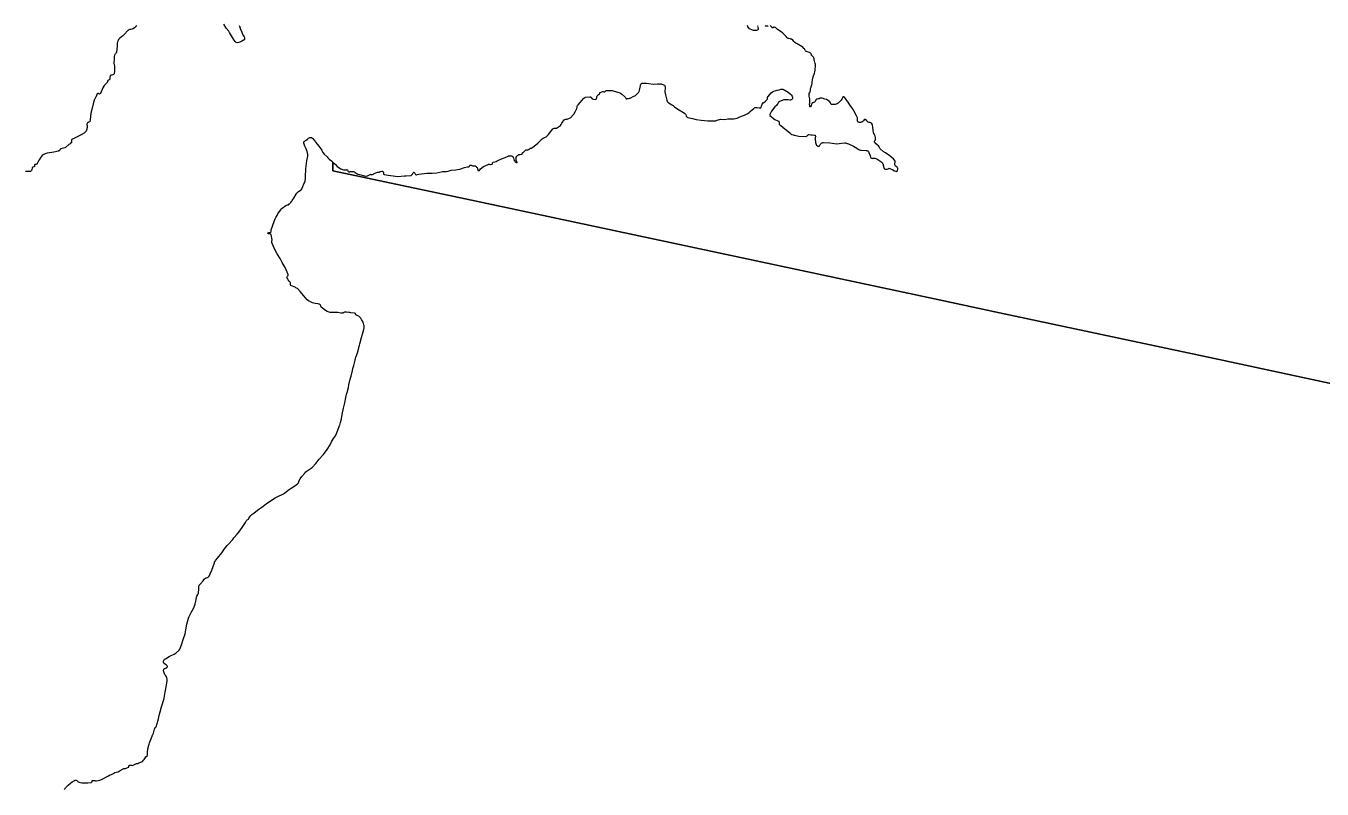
# Model space of a CAD drawing. Header units: inches. Extents: x 1341578 to 1502124, y 557203 to 748561.
# Drawn here: x 1455750 to 1463022, y 572836 to 577115 of the extents above; entities that cross this region are included whole.
import ezdxf

# ---------------------------------------------------------------- set-up
doc = ezdxf.new("R2010")
doc.units = ezdxf.units.IN
doc.header["$MEASUREMENT"] = 0
doc.layers.add('Zipcode', color=7, linetype='Continuous')

msp = doc.modelspace()

# ---------------------------------------------------------------- linework, layer by layer
at = {"layer": 'Zipcode'}
for points in [[(1456372.5, 577116.6), (1456365.7, 577111.8), (1456359.7, 577105.2), (1456352.2, 577098.5), (1456345.9, 577096.7), (1456338.8, 577095.4), (1456334.1, 577095.2), (1456330.7, 577094.6), (1456327.1, 577093.3), (1456323.8, 577090.6), (1456321.8, 577089.6), (1456300.8, 577066.7), (1456293.1, 577059.3), (1456274.7, 577043.9), (1456273.1, 577042.6), (1456269.6, 577040), (1456267.2, 577034.4), (1456266.9, 577033.6), (1456263.9, 577025.6), (1456262.5, 577018.6), (1456262.3, 577011.7), (1456261.8, 577003.2), (1456259.8, 576983.7), (1456258.4, 576970.7), (1456257.5, 576965.6), (1456254.9, 576962), (1456251.7, 576958.5), (1456248.2, 576954.8), (1456246.5, 576950.5), (1456245.6, 576943.9), (1456244.7, 576932.5), (1456243.7, 576906.3), (1456246.1, 576888.8), (1456246, 576877.8), (1456246.7, 576861.6), (1456244.3, 576846.8), (1456242.1, 576842.2), (1456237.6, 576840.5), (1456232.5, 576839.7), (1456229.1, 576839.8), (1456227.6, 576839.4), (1456225.7, 576839), (1456223.2, 576835.7), (1456222.1, 576831.6), (1456221.2, 576827.8), (1456221.1, 576826.6), (1456220.9, 576823.3), (1456221.2, 576820.4), (1456221.3, 576816.7), (1456219.5, 576815), (1456216.4, 576813.2), (1456212.7, 576811), (1456210.1, 576808.4), (1456206.8, 576804.1), (1456205, 576798.1), (1456202.5, 576794.7), (1456191.4, 576783.5), (1456187.2, 576777.2), (1456181.2, 576767.9), (1456168.2, 576737.3), (1456165.5, 576733.7), (1456162.2, 576733.3), (1456159.5, 576734.2), (1456157, 576736.7), (1456154.8, 576737.3), (1456153.4, 576737.6), (1456151.2, 576737.3), (1456150.3, 576736.8), (1456149.6, 576735.1), (1456141.3, 576716.6), (1456140.4, 576714.5), (1456135.9, 576705.9), (1456133, 576698.3), (1456127.5, 576677.9), (1456119.3, 576646.1), (1456114.4, 576626.8), (1456111.9, 576608.6), (1456110.3, 576589.4), (1456108.2, 576580.1), (1456106, 576576.8), (1456101.9, 576575.1), (1456099.4, 576574.4), (1456098.2, 576574.1), (1456095.2, 576571.5), (1456093.3, 576568), (1456092.4, 576565.3), (1456092.1, 576561.5), (1456092.2, 576560.8), (1456092.6, 576557.7), (1456093.4, 576555.5), (1456093.9, 576553), (1456093.5, 576546.1), (1456092.2, 576540.2), (1456091.1, 576535.7), (1456090, 576530.7), (1456087.8, 576525.5), (1456084.3, 576521.3), (1456080, 576517.2), (1456075.9, 576513.8), (1456070.8, 576511.3), (1456066.8, 576509.1), (1456044.3, 576497.1), (1456011.7, 576479.5), (1456006.4, 576476.7), (1456005.7, 576474.4), (1456005.4, 576472.1), (1456005.2, 576468.6), (1456005.5, 576465.4), (1456005.6, 576465), (1456005.3, 576462.1), (1456002.4, 576459.1), (1455997.3, 576453.9), (1455991.1, 576450.2), (1455971.2, 576434.1), (1455968.3, 576431.7), (1455945.3, 576425.2), (1455942.4, 576423.4), (1455940, 576419.1), (1455938.6, 576416), (1455936, 576414.2), (1455933.6, 576414), (1455930.9, 576413.7), (1455916.3, 576409.8), (1455906.7, 576407.9), (1455896.1, 576405.4), (1455882.6, 576404), (1455868.2, 576402.6), (1455858.1, 576398.5), (1455849.8, 576394.1), (1455846.1, 576392.4), (1455841.7, 576388), (1455830.4, 576373.8), (1455829, 576372), (1455828, 576370.5), (1455824, 576365), (1455816.5, 576352.2), (1455813.2, 576343.4), (1455812.3, 576341.2), (1455811.5, 576340.6), (1455809.3, 576339.2), (1455805.4, 576338.2), (1455800.2, 576337.5), (1455797.8, 576334.7), (1455797.5, 576332.5), (1455797.5, 576329), (1455797.4, 576327.5), (1455795.2, 576325.3), (1455789, 576323), (1455785.7, 576321.3), (1455784.1, 576317.4), (1455782.6, 576309.6), (1455780.6, 576304), (1455777.5, 576300.9), (1455774.7, 576299.1), (1455774.3, 576298.9), (1455771.5, 576298.3), (1455770.8, 576298.3), (1455764.9, 576298.3), (1455761.9, 576298.3), (1455757.6, 576298.4), (1455747.2, 576298.7)], [(1456947.1, 577118.6), (1456949.9, 577109.1), (1456954.5, 577095.3), (1456956.9, 577089.4), (1456966.8, 577065.6), (1456970.5, 577059), (1456974, 577053.4), (1456975.6, 577050.1), (1456976, 577045.5), (1456975.9, 577043.3), (1456975.3, 577039.1), (1456975, 577037.7), (1456973.2, 577036.4), (1456969.7, 577035.1), (1456961.8, 577030.6), (1456953.2, 577025.7), (1456950, 577023.9), (1456943.9, 577021.7), (1456935, 577021.4), (1456930.4, 577022.9), (1456926.1, 577025.4), (1456923.1, 577028), (1456918, 577034.8), (1456914.2, 577041.3), (1456909.1, 577049.7), (1456892.2, 577079.3), (1456887.5, 577086), (1456873.9, 577103), (1456859.9, 577124.6)], [(1463087.4, 575107.1), (1462418, 575250.4), (1461212.2, 575506.8), (1460873.3, 575578.9), (1458250, 576137.7), (1457471.9, 576303.5), (1457472.7, 576351), (1457486, 576338.3), (1457497, 576326.6), (1457516.2, 576313), (1457531.1, 576309.1), (1457531.1, 576309.1), (1457535.5, 576308.4), (1457550.5, 576309.2), (1457553, 576309.4), (1457554.9, 576308), (1457556.1, 576305.3), (1457556.4, 576303.4), (1457556.6, 576302), (1457557.7, 576299.4), (1457562, 576297.6), (1457566.6, 576297.6), (1457569.2, 576298.4), (1457572.2, 576298.9), (1457575.5, 576299.4), (1457582.1, 576299.2), (1457587.3, 576298.5), (1457592.8, 576296.6), (1457594.9, 576294.8), (1457605, 576288.5), (1457605.7, 576288.1), (1457612.5, 576284.3), (1457620.7, 576282.5), (1457648.8, 576275.6), (1457656.5, 576273.4), (1457661.1, 576273.4), (1457666.7, 576274.4), (1457680.5, 576282.7), (1457683.2, 576283.3), (1457685.2, 576282.8), (1457688.2, 576281.6), (1457690.8, 576281), (1457693.9, 576281.4), (1457697.8, 576283.4), (1457699.4, 576284.3), (1457704.6, 576287.3), (1457717.8, 576293.7), (1457722.3, 576295.4), (1457723.8, 576295.8), (1457725.4, 576295.9), (1457726.4, 576295.3), (1457727.9, 576294.7), (1457729.8, 576294.9), (1457730.9, 576295.3), (1457736.6, 576299.1), (1457747.3, 576300.9), (1457750.3, 576300.2), (1457752.6, 576298.5), (1457754.3, 576296.4), (1457754.9, 576294.9), (1457755.6, 576293.1), (1457756.2, 576288.6), (1457756.5, 576284.9), (1457757.8, 576283.7), (1457759.8, 576282.9), (1457771.6, 576280.1), (1457781.5, 576279), (1457824.2, 576272.1), (1457834.8, 576271.6), (1457873.7, 576273.9), (1457883, 576274.7), (1457912.2, 576277.4), (1457915.8, 576280.4), (1457918.2, 576283.2), (1457920.9, 576287.9), (1457921.2, 576288.5), (1457922.3, 576291.8), (1457923.8, 576294), (1457925.7, 576294.7), (1457928.1, 576294.4), (1457930.9, 576291.6), (1457931.6, 576289.7), (1457931.9, 576288.9), (1457933.2, 576285.4), (1457935.4, 576282), (1457939, 576280.2), (1457940.9, 576280.2), (1457944.3, 576281.4), (1457954.3, 576283.1), (1457984.7, 576287.1), (1457998.3, 576288.9), (1458028.8, 576289), (1458054.8, 576291.3), (1458086.3, 576298.5), (1458109.5, 576298.8), (1458118.5, 576301.2), (1458135.6, 576306.2), (1458162.2, 576309), (1458171.8, 576309.6), (1458184.8, 576311.8), (1458210.7, 576321.7), (1458227, 576324.7), (1458234.3, 576326), (1458236.9, 576327.1), (1458238.3, 576329), (1458238.9, 576330.5), (1458239.8, 576332.3), (1458242.6, 576333.8), (1458245.3, 576334.3), (1458248.6, 576334.2), (1458251.1, 576333.1), (1458254.6, 576331.3), (1458257.3, 576330.4), (1458267.9, 576331.5), (1458270.2, 576331.2), (1458272.7, 576329.8), (1458275.3, 576327), (1458278.1, 576324.2), (1458280.9, 576320.5), (1458283, 576316.4), (1458283.6, 576314.1), (1458284.6, 576308.9), (1458286.1, 576305.5), (1458288.7, 576304.3), (1458289, 576304.2), (1458292.1, 576304.1), (1458293.2, 576304.6), (1458294.7, 576305.3), (1458296.3, 576307.5), (1458300.3, 576313.3), (1458317.6, 576326.2), (1458342.4, 576338.8), (1458346, 576340), (1458349.1, 576340), (1458353.5, 576338), (1458356.3, 576337.5), (1458366.4, 576340.1), (1458367.3, 576341.1), (1458367.8, 576344.1), (1458367.2, 576345.4), (1458367.4, 576347.5), (1458368.6, 576349.2), (1458371.4, 576351.1), (1458380.3, 576353), (1458387.8, 576354.9), (1458394.1, 576358.4), (1458418.6, 576369.3), (1458438.6, 576376.9), (1458455.5, 576384.1), (1458458.1, 576386.3), (1458460.7, 576387.2), (1458465.2, 576387.7), (1458469.8, 576387.6), (1458474.8, 576386.8), (1458478.4, 576385.6), (1458480.9, 576383.9), (1458482.3, 576381.9), (1458483.9, 576376.7), (1458484.6, 576374.7), (1458487.1, 576367.5), (1458488.7, 576361), (1458490.5, 576358.3), (1458496, 576352.1), (1458500.3, 576349.3), (1458503.4, 576349.3), (1458505.6, 576350.3), (1458505.8, 576351.6), (1458504.7, 576355.4), (1458501.2, 576362.5), (1458499.9, 576368.9), (1458500.5, 576377.8), (1458501.7, 576382.8), (1458502.8, 576384.5), (1458503.5, 576385.4), (1458508.8, 576389.2), (1458511.4, 576391.5), (1458514.5, 576393.6), (1458517.5, 576394.7), (1458522.7, 576395.1), (1458532.3, 576395.9), (1458533.8, 576396.6), (1458535, 576399.1), (1458535.4, 576400.9), (1458535.9, 576402.9), (1458535.9, 576403), (1458536.9, 576404.6), (1458538.9, 576406), (1458540.9, 576406.8), (1458541.4, 576407), (1458542.4, 576408), (1458548.9, 576414.8), (1458553.3, 576419.5), (1458555, 576420.1), (1458559.2, 576419.9), (1458560.8, 576420.2), (1458566.1, 576420.9), (1458570, 576422.5), (1458575.6, 576426.2), (1458581.5, 576429.8), (1458584.1, 576430.3), (1458585.7, 576430.7), (1458588.2, 576431.8), (1458589.3, 576432.3), (1458593.3, 576435.1), (1458600.8, 576440.3), (1458621.5, 576457.7), (1458646, 576481.4), (1458652.7, 576485.9), (1458656, 576486.9), (1458661.8, 576488.8), (1458668.5, 576493.1), (1458682.3, 576507.1), (1458688.3, 576514.2), (1458695, 576523.5), (1458704.6, 576536.7), (1458707, 576539.2), (1458709.9, 576540.9), (1458713.8, 576541.9), (1458719.2, 576542), (1458720.3, 576542.1), (1458726.1, 576542.7), (1458732, 576544.9), (1458748.9, 576557.4), (1458752.6, 576562.6), (1458755.9, 576570), (1458770.4, 576588.9), (1458773.9, 576590.9), (1458777.7, 576592.2), (1458785.6, 576593.3), (1458799.9, 576597.4), (1458805.6, 576600.7), (1458819.3, 576616.4), (1458823.4, 576621.1), (1458830.6, 576633), (1458832.5, 576636.6), (1458839.1, 576648.8), (1458840.4, 576652.2), (1458842.3, 576659.1), (1458843.3, 576664.8), (1458845.3, 576669), (1458847.6, 576671.9), (1458879.7, 576709.6), (1458885.3, 576713.8), (1458888.6, 576715.4), (1458913.6, 576717.6), (1458917, 576717.3), (1458919, 576716.2), (1458920.5, 576713.4), (1458927.2, 576706.6), (1458933.9, 576705.1), (1458934.7, 576705), (1458943.1, 576703.5), (1458948.4, 576705.4), (1458951.2, 576709.2), (1458952.6, 576713.8), (1458953.4, 576718.3), (1458954.3, 576722.5), (1458954.8, 576723.3), (1458956.3, 576726.1), (1458959.8, 576728.5), (1458967.9, 576734.2), (1458969.3, 576736), (1458969.7, 576738.2), (1458969.5, 576739), (1458969.3, 576740.2), (1458969.7, 576741.2), (1458969.9, 576741.8), (1458972.5, 576742.7), (1458981.6, 576744.9), (1458985.9, 576746.7), (1458987.7, 576746.7), (1458992.4, 576745), (1458996.3, 576745.2), (1458999, 576747.4), (1459000.7, 576750), (1459002.5, 576751.9), (1459007, 576753.5), (1459013.8, 576753.8), (1459034.2, 576753.6), (1459039.3, 576753), (1459050.6, 576750.4), (1459071.6, 576744), (1459077.3, 576742.9), (1459081.7, 576741), (1459084.9, 576738.7), (1459093.9, 576731.9), (1459110.4, 576717.8), (1459113.9, 576714.1), (1459115.2, 576710.4), (1459116, 576707.9), (1459116.5, 576707.7), (1459118.1, 576706.9), (1459120.5, 576706.9), (1459125.5, 576707.5), (1459129.3, 576708.7), (1459130.4, 576709), (1459136.2, 576710.1), (1459139.1, 576710.7), (1459143.9, 576712.9), (1459156.5, 576718.8), (1459170.3, 576726.1), (1459177.7, 576731.8), (1459186.9, 576741.8), (1459189.5, 576745), (1459190.8, 576748.3), (1459194.8, 576762.1), (1459195, 576762.9), (1459196.3, 576771.4), (1459197.4, 576779.1), (1459198.4, 576784), (1459200.2, 576789.3), (1459202.9, 576792.5), (1459207.2, 576794.1), (1459214.9, 576795.2), (1459221.5, 576795.1), (1459230.6, 576794.9), (1459244, 576793), (1459269.5, 576789.4), (1459293.1, 576791.4), (1459301, 576789.9), (1459306, 576789.5), (1459310.4, 576790.2), (1459314, 576790), (1459318.1, 576788.8), (1459332.2, 576782.3), (1459335.3, 576779.3), (1459336.3, 576773.2), (1459335.9, 576767.6), (1459335.6, 576760.5), (1459334.9, 576752.6), (1459335.1, 576744.8), (1459338.4, 576729.1), (1459346.5, 576698.3), (1459347.9, 576693.3), (1459348.3, 576692.4), (1459349.7, 576688.9), (1459353.7, 576685.6), (1459356.9, 576683.7), (1459370.8, 576675.6), (1459370.9, 576675.5), (1459374, 576673.7), (1459381.4, 576669), (1459388.2, 576662.3), (1459408.2, 576649.1), (1459438.4, 576630.3), (1459446.4, 576624.3), (1459446.6, 576624.1), (1459449.9, 576621.1), (1459452.5, 576616.1), (1459454.2, 576609.3), (1459459.4, 576604.2), (1459464.3, 576601.9), (1459470.2, 576600.4), (1459490.6, 576595.6), (1459510.7, 576589.9), (1459538.8, 576586.5), (1459575, 576583), (1459582.8, 576583.3), (1459590.4, 576582.3), (1459619.7, 576582.4), (1459628.6, 576586.3), (1459647.6, 576592.2), (1459670.7, 576591.1), (1459688.1, 576594), (1459709.7, 576593.4), (1459722.3, 576593.8), (1459741.2, 576598.3), (1459755.8, 576606), (1459769.7, 576610.9), (1459781.3, 576615.3), (1459797.2, 576622.7), (1459802.9, 576625.3), (1459807.9, 576629.4), (1459812.8, 576635.6), (1459825.5, 576647.4), (1459833.2, 576653.2), (1459839.9, 576657.2), (1459842, 576657.7), (1459845.9, 576658.5), (1459850.2, 576658.5), (1459850.2, 576658.5), (1459863.8, 576656.1), (1459869.2, 576655.6), (1459872.3, 576656.2), (1459874.5, 576659.8), (1459876.5, 576666.7), (1459879.8, 576673.9), (1459880.8, 576676.2), (1459888.8, 576686.4), (1459889.2, 576686.7), (1459898.7, 576693.4), (1459905.7, 576699.1), (1459909.1, 576703.4), (1459910.1, 576706.9), (1459910.3, 576707.7), (1459910.8, 576711.5), (1459911.4, 576715.2), (1459912.7, 576718.6), (1459923.4, 576730.9), (1459931.1, 576739.4), (1459938.8, 576746.5), (1459945.5, 576749.6), (1459953.7, 576752.1), (1459963.8, 576754.6), (1459975.8, 576757.4), (1459985.4, 576760.9), (1459992, 576760.9), (1459997.1, 576759.9), (1460003.6, 576756.3), (1460027.1, 576744.1), (1460038.3, 576734.1), (1460043.7, 576728.8), (1460048.2, 576722.2), (1460050.9, 576716.3), (1460051.3, 576712.5), (1460050.6, 576708.4), (1460049.4, 576705.8), (1460047.3, 576703), (1460043.4, 576700.2), (1460040.1, 576699.5), (1460036.1, 576699.3), (1460027.3, 576700.1), (1460024, 576700.4), (1460017.8, 576700.9), (1460008.5, 576701.4), (1460001.9, 576700.5), (1459978.5, 576691.5), (1459975.2, 576689.4), (1459974.5, 576689), (1459971.6, 576685), (1459970.9, 576683.4), (1459968.8, 576679), (1459965.6, 576673.9), (1459961.7, 576669.3), (1459961, 576668.7), (1459952.1, 576662.3), (1459933.1, 576636.8), (1459926.5, 576625.9), (1459923.2, 576617.7), (1459922.8, 576614), (1459923.4, 576612.9), (1459930.2, 576606.7), (1459935.3, 576602.9), (1459952.4, 576590.2), (1459968.2, 576583.8), (1459968.7, 576583.6), (1459973.7, 576580.8), (1459974.7, 576578.6), (1459975.7, 576576.3), (1459976.1, 576573), (1459976, 576569.7), (1459975.9, 576568.7), (1459976.2, 576565.2), (1459976.1, 576564.8), (1459980.5, 576560.7), (1459984.7, 576557.5), (1459996.9, 576547), (1460007, 576538.8), (1460025.3, 576524.4), (1460035, 576515.2), (1460042, 576509.4), (1460047.4, 576506.6), (1460053.8, 576504.2), (1460060.6, 576502.5), (1460086.1, 576496.7), (1460123.1, 576495.3), (1460129.4, 576497.2), (1460132.6, 576498.6), (1460135.5, 576500.6), (1460137.2, 576502.6), (1460139.2, 576504.7), (1460141, 576505.8), (1460142.2, 576505.7), (1460154.3, 576504.8), (1460161.1, 576504), (1460175, 576502.3), (1460177.5, 576501.8), (1460178.5, 576500.9), (1460179.2, 576497.1), (1460178.9, 576493), (1460178.4, 576489), (1460178.2, 576481.5), (1460179.6, 576462.5), (1460181, 576456.2), (1460183.1, 576449.7), (1460185.6, 576445.8), (1460190.4, 576442.3), (1460193.1, 576441.4), (1460196.7, 576440.9), (1460199.9, 576441.1), (1460201.5, 576442), (1460204.5, 576446.8), (1460206.5, 576450.3), (1460209.6, 576455), (1460212.6, 576458.3), (1460216.7, 576460.4), (1460220.9, 576461.6), (1460224.8, 576462.5), (1460260.6, 576459.3), (1460298.7, 576454.1), (1460312.4, 576456.4), (1460326, 576457.8), (1460343.4, 576459.8), (1460348.5, 576459.3), (1460352.6, 576458.7), (1460358, 576456.7), (1460365.7, 576453.3), (1460393.5, 576441.3), (1460403.2, 576436), (1460422.6, 576423.1), (1460427.2, 576420.5), (1460433.1, 576418.8), (1460438.3, 576418.2), (1460464.3, 576416.9), (1460468.7, 576416.2), (1460471.9, 576415.4), (1460474.3, 576414.1), (1460476.9, 576411.9), (1460477.6, 576411.1), (1460479.9, 576404.9), (1460484.1, 576392), (1460486.3, 576386.6), (1460488.7, 576379.5), (1460490.5, 576376.3), (1460493.3, 576373.9), (1460496.5, 576373), (1460499.8, 576372.8), (1460503.8, 576373.1), (1460508.6, 576374), (1460513.2, 576373.8), (1460517.5, 576372.4), (1460524.2, 576369.4), (1460545.7, 576354.8), (1460551.2, 576349.6), (1460553.7, 576346.8), (1460557.1, 576341.8), (1460562.9, 576321.2), (1460565.4, 576316.2), (1460568.2, 576312.8), (1460571.3, 576311.7), (1460574.2, 576311.4), (1460578.4, 576311.7), (1460582.5, 576312.4), (1460586.7, 576314), (1460590.3, 576315.7), (1460591.7, 576316.4), (1460594, 576316.8), (1460596.3, 576316.6), (1460613.2, 576308.9), (1460623.5, 576303.1), (1460630, 576300.3), (1460633.5, 576299.7), (1460635.8, 576299.9), (1460637.5, 576300.7), (1460639.1, 576303.7), (1460640.4, 576307.3), (1460641.6, 576311.4), (1460641.8, 576312.3), (1460642.3, 576314.4), (1460642, 576317.1), (1460640.7, 576320), (1460637.2, 576322.9), (1460628.2, 576328.4), (1460626.2, 576332.1), (1460625, 576336.7), (1460625.2, 576340.9), (1460625.5, 576344.9), (1460626.1, 576348.7), (1460626.3, 576350.2), (1460626.6, 576353.1), (1460626.8, 576357), (1460618, 576370.1), (1460600.6, 576383.2), (1460591.4, 576390), (1460572, 576404.3), (1460559.9, 576412), (1460543.5, 576426.9), (1460539.2, 576433.6), (1460537, 576438.1), (1460532.5, 576442.3), (1460527, 576446.2), (1460512, 576459.2), (1460511, 576463), (1460510.9, 576466.7), (1460511.3, 576469.7), (1460512.4, 576472.1), (1460515, 576474.1), (1460516.4, 576476.2), (1460516.8, 576479.2), (1460516.3, 576485.2), (1460515.7, 576490.9), (1460514.4, 576495.4), (1460513.7, 576497.6), (1460511.3, 576503.8), (1460508.1, 576510.7), (1460505.9, 576515), (1460505.2, 576519.4), (1460504, 576528), (1460501.7, 576549), (1460500.3, 576556.9), (1460499.5, 576559.1), (1460497.9, 576563.5), (1460494.2, 576569.2), (1460490.4, 576572), (1460486.5, 576573.3), (1460484.3, 576573.7), (1460481.1, 576574.5), (1460475.8, 576575.6), (1460474.3, 576576.3), (1460472.5, 576577.2), (1460468.9, 576580.6), (1460466.9, 576583.4), (1460463.7, 576588.3), (1460460.1, 576590.7), (1460457.5, 576591.3), (1460454.2, 576591.1), (1460452.4, 576589.8), (1460451.4, 576587.6), (1460450.8, 576585.3), (1460450.1, 576583.7), (1460444.2, 576578.5), (1460441, 576576.9), (1460439.8, 576576.4), (1460436.1, 576575.1), (1460431.4, 576574), (1460426.9, 576573.9), (1460422.3, 576574.7), (1460419, 576575.9), (1460417.1, 576577.5), (1460415.7, 576580.9), (1460415.4, 576582.6), (1460415.5, 576586.4), (1460415.8, 576589.5), (1460415.8, 576591.9), (1460415.5, 576595.9), (1460414.9, 576600.1), (1460413, 576604.2), (1460409.3, 576611.9), (1460395.4, 576638.7), (1460386.9, 576651.8), (1460385.2, 576654.6), (1460367.8, 576678.3), (1460362.7, 576687.2), (1460356.2, 576697.3), (1460347.6, 576708.7), (1460346.1, 576710.4), (1460341.8, 576715.5), (1460338.4, 576717.8), (1460335.4, 576718.4), (1460334, 576718), (1460333, 576716.7), (1460328, 576703.8), (1460323.5, 576699), (1460316.4, 576691.5), (1460312.5, 576687.3), (1460307.1, 576683), (1460300.5, 576678.8), (1460295.3, 576676.9), (1460290.2, 576675), (1460273.8, 576674.3), (1460270.1, 576675.2), (1460267.2, 576676.2), (1460265.9, 576678), (1460265, 576680.1), (1460263.1, 576684.8), (1460260.4, 576689), (1460259, 576690.4), (1460256.9, 576692.5), (1460247.7, 576699.3), (1460240.9, 576702.1), (1460233, 576704.9), (1460216.5, 576709.3), (1460212.4, 576710.6), (1460209.1, 576711), (1460207.4, 576710.2), (1460205.8, 576709.4), (1460200.8, 576707.1), (1460196.1, 576706.5), (1460189.4, 576704.8), (1460185.6, 576704), (1460183.4, 576702.6), (1460175.5, 576689.7), (1460174.1, 576688.2), (1460171.1, 576685.9), (1460169, 576685.1), (1460165.2, 576684.7), (1460162.4, 576683.8), (1460161.5, 576682.8), (1460160, 576681.4), (1460159.9, 576681), (1460158.8, 576678.3), (1460156.3, 576671), (1460154.7, 576666.1), (1460152.6, 576663), (1460151, 576661.7), (1460149.7, 576661.5), (1460148.7, 576662), (1460147.7, 576663.7), (1460147.1, 576668.4), (1460146.7, 576673.7), (1460146.8, 576676.6), (1460147.5, 576681.7), (1460148.8, 576689.8), (1460148.7, 576692.2), (1460148.2, 576697.7), (1460147.7, 576705.4), (1460145.7, 576713.6), (1460143.7, 576721.2), (1460143.7, 576732.5), (1460145.1, 576737.6), (1460146.3, 576739.9), (1460149.5, 576745.4), (1460152.5, 576753.8), (1460152.4, 576756.7), (1460152.2, 576761.1), (1460152.6, 576764.8), (1460153.8, 576767.9), (1460155.3, 576772), (1460156.4, 576776.2), (1460158.6, 576784.2), (1460159.2, 576787.3), (1460160.6, 576793.5), (1460161.5, 576802.7), (1460163.4, 576812.8), (1460167.2, 576830), (1460174.3, 576851.3), (1460176.3, 576858.6), (1460177.8, 576867.7), (1460178.4, 576875.4), (1460179.5, 576886.8), (1460179.8, 576893.4), (1460179.2, 576898.6), (1460178.2, 576904.8), (1460173.3, 576919.1), (1460172.2, 576923.1), (1460171.8, 576927.1), (1460172, 576931.4), (1460170.9, 576936), (1460168.1, 576939.6), (1460163, 576945.5), (1460159.4, 576949.1), (1460158.2, 576950.7), (1460156.5, 576952.9), (1460154.9, 576957.9), (1460152.6, 576962.4), (1460150, 576965), (1460146.2, 576966.2), (1460128.7, 576972), (1460128.1, 576972.2), (1460125.8, 576972.9), (1460123, 576976.3), (1460121.2, 576980), (1460120, 576982.1), (1460119.4, 576983), (1460117.6, 576986.1), (1460114.9, 576989.3), (1460109.5, 576996.1), (1460076.9, 577014.9), (1460068.9, 577018.8), (1460063.9, 577022.1), (1460058.4, 577027.9), (1460053, 577035.6), (1460046, 577040.7), (1460042, 577042), (1460036.8, 577043), (1460030.1, 577044.1), (1460026.9, 577044.9), (1460024.3, 577046), (1460020.5, 577049.3), (1460015.2, 577055.8), (1459996.6, 577074.8), (1459987.5, 577081.3), (1459967, 577096), (1459961.3, 577100.6), (1459956.9, 577104.6), (1459952.8, 577107.2), (1459949.1, 577108.2), (1459946, 577108.1), (1459943.7, 577107.2), (1459942.4, 577105.8), (1459940, 577104.7), (1459937.6, 577105.2), (1459936, 577106.1), (1459934.2, 577107.8), (1459925.9, 577118.5)], [(1459855.7, 577115.6), (1459855.3, 577111.4), (1459855.4, 577108.8), (1459858.3, 577098.8), (1459858.2, 577095.3), (1459856.8, 577092.9), (1459853.3, 577090.9), (1459848.5, 577089.3), (1459843.3, 577088.9), (1459836.7, 577089.1), (1459831.9, 577089.7), (1459826, 577091.2), (1459808.9, 577099.1), (1459803.2, 577105.9), (1459800.9, 577109), (1459799.3, 577112.7), (1459798.2, 577117.5)], [(1459914.9, 577116.2), (1459913.8, 577115.1), (1459911.9, 577114.1), (1459909.4, 577113.5), (1459906.4, 577113.7), (1459903.1, 577114.5), (1459900.7, 577114.8), (1459897.5, 577115.8)], [(1455965.4, 572832.9), (1455967.6, 572837.8), (1455969.4, 572839.7), (1455971.8, 572842.4), (1455979.5, 572850.4), (1455986.1, 572857.8), (1455999.5, 572869.6), (1456009.5, 572876), (1456023.7, 572884.6), (1456024.3, 572885), (1456025.7, 572885.2), (1456028.3, 572885.6), (1456031.7, 572885.2), (1456035.4, 572883.3), (1456037.4, 572881.4), (1456040.6, 572877.9), (1456043.8, 572875.7), (1456048.6, 572873.9), (1456055.2, 572872.2), (1456062.8, 572870.8), (1456081.3, 572870.3), (1456097.5, 572870.8), (1456115.3, 572872), (1456118.6, 572873.7), (1456120.7, 572876.2), (1456121.3, 572878.4), (1456121.1, 572880.7), (1456121.1, 572881.2), (1456121.1, 572881.4), (1456122.1, 572883.1), (1456124.8, 572884.2), (1456128.7, 572884.5), (1456131.4, 572884.5), (1456131.9, 572884.5), (1456136.3, 572883.4), (1456140.6, 572882.4), (1456145.2, 572882.3), (1456163.9, 572886), (1456174.1, 572889.3), (1456208.9, 572907.5), (1456219.7, 572913.1), (1456223.5, 572914.8), (1456223.8, 572914.9), (1456223.9, 572914.9), (1456229.3, 572917.3), (1456240.5, 572923.1), (1456243.4, 572924.6), (1456249.6, 572928.6), (1456256.1, 572930.4), (1456266.6, 572933.3), (1456278.7, 572939.1), (1456295.3, 572949.4), (1456299.9, 572950.6), (1456308.4, 572951), (1456325.8, 572958.3), (1456327, 572958.9), (1456327.1, 572959.1), (1456327.4, 572960.1), (1456327.5, 572962), (1456328.1, 572965.8), (1456329.3, 572967.8), (1456331.1, 572968.7), (1456333.8, 572969.4), (1456335.2, 572969.5), (1456337.7, 572969.3), (1456341.9, 572968.9), (1456347.8, 572968.6), (1456347.9, 572968.6), (1456351.8, 572969), (1456355.4, 572970.8), (1456370.3, 572979.1), (1456374.5, 572979.5), (1456378.4, 572979.6), (1456384.3, 572982.2), (1456400, 572989.4), (1456404.3, 572991), (1456410.3, 572997.4), (1456413.8, 573001.4), (1456417.5, 573006.7), (1456422.2, 573015.9), (1456430.3, 573022.5), (1456431.3, 573025.3), (1456431.3, 573030.8), (1456431.2, 573035.2), (1456432.4, 573047.9), (1456433.4, 573055), (1456434.3, 573061.5), (1456439.2, 573082.7), (1456440.5, 573088.2), (1456443.2, 573094.5), (1456450.3, 573112.8), (1456458.1, 573132.5), (1456458.9, 573134.4), (1456465.9, 573149.5), (1456467.8, 573157.1), (1456471.4, 573171.6), (1456472.8, 573176.5), (1456473.9, 573178.3), (1456476.9, 573181), (1456480.2, 573184), (1456486.3, 573203), (1456491.8, 573222.7), (1456500, 573255.9), (1456503.1, 573269.6), (1456511, 573296.3), (1456515.5, 573314.4), (1456524.7, 573344.9), (1456531.7, 573379.2), (1456538.8, 573418.3), (1456542.8, 573444.9), (1456542.1, 573452.6), (1456540.4, 573458.8), (1456538.1, 573464.3), (1456537.4, 573465.6), (1456536, 573468.5), (1456532, 573474.4), (1456528.7, 573480.6), (1456528.2, 573482.2), (1456522.7, 573498.5), (1456522.7, 573502.5), (1456523.3, 573506.1), (1456524.2, 573508.7), (1456525.5, 573510.4), (1456526.9, 573511.3), (1456533.6, 573513.2), (1456536.8, 573514.3), (1456541.2, 573517.1), (1456542.9, 573519.3), (1456543.5, 573521.1), (1456543.5, 573523.3), (1456542.2, 573526.5), (1456538.5, 573530.1), (1456533.9, 573534.9), (1456525.6, 573540.6), (1456521.9, 573544.4), (1456521.2, 573546.9), (1456521.4, 573550.7), (1456522.3, 573553.8), (1456523.8, 573557.4), (1456526.3, 573561.4), (1456528.3, 573564), (1456532.8, 573566.6), (1456552.8, 573579.5), (1456569, 573587), (1456578.4, 573590.5), (1456582.1, 573591.8), (1456592.6, 573600.4), (1456596.2, 573603.8), (1456601, 573606.9), (1456604.8, 573609.2), (1456608.9, 573614.3), (1456613.2, 573620.5), (1456622.5, 573644.8), (1456632.3, 573674.5), (1456642.5, 573705.4), (1456647, 573728.3), (1456653.6, 573761.1), (1456662.6, 573793.4), (1456665.1, 573803), (1456676.6, 573825.4), (1456691.4, 573851.3), (1456699.5, 573873.5), (1456702.2, 573883.6), (1456702.9, 573887), (1456707.7, 573911), (1456708.8, 573917.4), (1456713.8, 573927.4), (1456717.3, 573933.8), (1456718.9, 573938.8), (1456719.6, 573954.4), (1456719.2, 573973.6), (1456721.7, 573978.6), (1456727.5, 573984.7), (1456743.7, 574003.3), (1456749.9, 574012.5), (1456759, 574020.2), (1456763.4, 574021.1), (1456768.1, 574021.8), (1456773.1, 574024.4), (1456778.5, 574030.5), (1456783.8, 574043.6), (1456792.1, 574063), (1456801, 574083), (1456807.4, 574105.2), (1456807.4, 574105.3), (1456808.3, 574108.3), (1456812.7, 574115.4), (1456815.6, 574119.1), (1456823.9, 574129.7), (1456849.4, 574161.1), (1456864.6, 574182.1), (1456878.3, 574202.4), (1456885.2, 574208.1), (1456910, 574235.6), (1456915.7, 574243.8), (1456935.1, 574264.6), (1456944, 574276.8), (1456962.7, 574302.6), (1456982.1, 574330.4), (1456988, 574341.7), (1456991.5, 574345.4), (1456995.3, 574347.3), (1456999.1, 574349.8), (1457000.7, 574354.3), (1457012.7, 574370.5), (1457012.7, 574370.5), (1457013, 574370.9), (1457013.3, 574371.3), (1457013.4, 574371.3), (1457017.3, 574375.2), (1457027.8, 574383.8), (1457048.5, 574400.1), (1457061.8, 574409.9), (1457073, 574416.1), (1457097.9, 574436), (1457122.6, 574451.5), (1457148.3, 574469.1), (1457154.9, 574472.8), (1457167.4, 574478.3), (1457188.1, 574487.7), (1457194.2, 574490.6), (1457200.4, 574494.8), (1457220.7, 574511.5), (1457227.6, 574515.7), (1457238.5, 574523.2), (1457258.5, 574537.1), (1457266, 574541.1), (1457273.3, 574547.2), (1457277.4, 574551.1), (1457279.3, 574553.9), (1457280.4, 574558.5), (1457281.2, 574562), (1457288.2, 574574.8), (1457298.8, 574587.9), (1457314, 574607), (1457317.4, 574613), (1457321.9, 574617.1), (1457344.9, 574631.5), (1457355.4, 574639.1), (1457377, 574661), (1457384.1, 574670.2), (1457396, 574686), (1457416.1, 574708.2), (1457419.9, 574712.3), (1457439.6, 574739.1), (1457456.5, 574765.7), (1457463.9, 574783.4), (1457475.9, 574801.4), (1457486.3, 574817.1), (1457492.9, 574830.2), (1457500.3, 574848.5), (1457509.7, 574874.4), (1457509.7, 574874.4), (1457510.7, 574877.2), (1457515.3, 574890.5), (1457520.6, 574911.4), (1457524.9, 574936.5), (1457532.1, 574971.7), (1457535.2, 574985.9), (1457538.7, 575002.1), (1457544.1, 575032.5), (1457546.4, 575041.2), (1457548.2, 575048.4), (1457552.1, 575060.2), (1457559.4, 575087.7), (1457562.3, 575103), (1457569.5, 575134.2), (1457574.4, 575151.5), (1457581.5, 575182.6), (1457584, 575195.1), (1457589.7, 575210.3), (1457596.9, 575241), (1457599, 575251), (1457600.2, 575257.1), (1457605.7, 575270.4), (1457606.3, 575272), (1457606.3, 575272), (1457610.3, 575282.3), (1457621.5, 575325.5), (1457623.3, 575332.5), (1457633.3, 575367.3), (1457638.3, 575387.2), (1457645.4, 575413.3), (1457645.4, 575413.3), (1457647.9, 575422.6), (1457648.3, 575428.7), (1457648, 575433.9), (1457646.6, 575439.6), (1457643.6, 575447.2), (1457641.1, 575453.7), (1457633.3, 575468.8), (1457628.2, 575476.8), (1457617.7, 575486.9), (1457612.6, 575489.4), (1457604.9, 575493.1), (1457601.4, 575495.3), (1457600.8, 575496.4), (1457600.2, 575497.6), (1457599.6, 575499.2), (1457598.6, 575502.1), (1457597.9, 575502.9), (1457594.3, 575504), (1457572.8, 575506.5), (1457566.7, 575508.6), (1457560.9, 575509.2), (1457549.3, 575509.6), (1457537.6, 575510.6), (1457533.8, 575509.1), (1457531, 575506.1), (1457530, 575505.5), (1457527.5, 575504.1), (1457523.9, 575504.1), (1457518.6, 575505), (1457518.6, 575505), (1457516.6, 575505.3), (1457500.5, 575508), (1457492.2, 575508), (1457492.1, 575508), (1457491.1, 575508), (1457491, 575508), (1457469.5, 575508.2), (1457456.2, 575508.8), (1457439.6, 575514.4), (1457429.9, 575519.5), (1457407.2, 575537.6), (1457405.1, 575542.1), (1457404.8, 575545.5), (1457403.3, 575549.9), (1457401.4, 575551.7), (1457395.8, 575554.5), (1457387.8, 575557), (1457372.8, 575559.5), (1457358, 575562.1), (1457335.2, 575573.5), (1457327.4, 575580), (1457309.9, 575601.7), (1457287.8, 575626), (1457273.9, 575642), (1457268.2, 575645.2), (1457264.9, 575647.3), (1457260.5, 575651.1), (1457254.7, 575653), (1457235.5, 575659.4), (1457234, 575663.4), (1457234.1, 575667.7), (1457234.1, 575671.5), (1457234, 575674.9), (1457232.9, 575678.3), (1457227.5, 575684.6), (1457220.7, 575692.3), (1457214.2, 575704.4), (1457215.5, 575707.6), (1457217.8, 575712.2), (1457220.4, 575716.4), (1457220.8, 575719.1), (1457219.7, 575725), (1457215.5, 575735.1), (1457205, 575760.7), (1457186.7, 575788.6), (1457176, 575811.3), (1457160, 575837.2), (1457142.1, 575869.4), (1457129.5, 575901.2), (1457129.2, 575905), (1457130.5, 575910.1), (1457131.4, 575913.1), (1457131.5, 575915.7), (1457125.2, 575945.8), (1457124.5, 575946.6), (1457122.3, 575947.9), (1457119.7, 575948.4), (1457110.3, 575949.8), (1457109.7, 575949.9), (1457108.1, 575951.3), (1457107.5, 575953), (1457107.7, 575954.4), (1457109.1, 575955.5), (1457109.3, 575955.6), (1457113.4, 575956.7), (1457121.6, 575957.6), (1457124.5, 575958.3), (1457125.5, 575960.3), (1457125.9, 575963.1), (1457125.7, 575969.9), (1457125.6, 575972), (1457141.9, 576017.8), (1457144, 576023.3), (1457148.1, 576034.2), (1457152.1, 576041.8), (1457159.3, 576052.8), (1457163.4, 576061.6), (1457178.7, 576082.9), (1457183.4, 576088.9), (1457188.1, 576092.7), (1457208.5, 576108.5), (1457211.9, 576110.6), (1457218.4, 576111.8), (1457220.2, 576112.1), (1457223.2, 576112.7), (1457227.6, 576116.9), (1457227.7, 576116.9), (1457228.4, 576117.7), (1457228.5, 576117.7), (1457235.8, 576124.7), (1457239.7, 576130.2), (1457241, 576131.9), (1457244.5, 576136.4), (1457248.2, 576141.4), (1457248.3, 576141.6), (1457252.7, 576148.6), (1457266.6, 576171.4), (1457270, 576176.6), (1457279.2, 576186.1), (1457288.6, 576192.3), (1457293.6, 576196.6), (1457297.1, 576201.2), (1457304.2, 576215.7), (1457309.6, 576229.2), (1457313, 576235.8), (1457315.9, 576244.8), (1457318.8, 576260.7), (1457318.9, 576270.6), (1457318.5, 576282.8), (1457320, 576300.6), (1457321.1, 576313.7), (1457326.6, 576359.4), (1457331, 576385.7), (1457331.3, 576394.8), (1457327.9, 576411.7), (1457324.2, 576420.3), (1457321.8, 576425.8), (1457314.5, 576440.5), (1457308.8, 576457), (1457308.6, 576460.1), (1457309.6, 576464.5), (1457310.7, 576466.6), (1457313, 576468.1), (1457318.5, 576471.9), (1457322.6, 576475.3), (1457329.1, 576480.6), (1457330.7, 576482), (1457335.3, 576485.7), (1457338.6, 576487.5), (1457342, 576489.2), (1457351.3, 576488.8), (1457353.2, 576487.9), (1457353.2, 576487.9), (1457354.9, 576487.2), (1457358.9, 576483.7), (1457364.5, 576477.3), (1457373.7, 576465), (1457376.1, 576462.2), (1457376.1, 576462.2), (1457394.1, 576440.6), (1457403.8, 576426.3), (1457409.2, 576417.8), (1457411.5, 576413.8), (1457416.3, 576405.4), (1457424, 576395.8), (1457440, 576381.2), (1457444.3, 576374.9), (1457451.3, 576368.9), (1457463.6, 576359.4), (1457463.6, 576359.4), (1457464.3, 576358.9), (1457467.7, 576355.7), (1457472.7, 576351), (1457471.9, 576303.5), (1458250, 576137.7), (1460873.3, 575578.9), (1461212.2, 575506.8), (1462418, 575250.4), (1463087.4, 575107.1)]]:
    msp.add_lwpolyline(points, dxfattribs=at)

doc.saveas('drawing.dxf')
